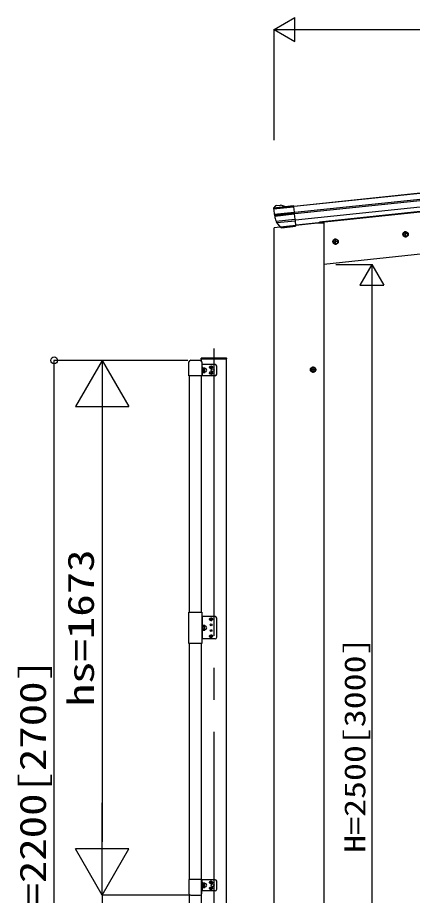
# Model space of a CAD drawing. Units: millimetres, scale not verified. Extents: x -11088 to 11088, y -17904 to 17951.
# Drawn here: x 4717 to 5952, y -6701 to -3954 of the extents above; entities that cross this region are included whole.
import ezdxf
from ezdxf.enums import TextEntityAlignment as Align

# ---------------------------------------------------------------- set-up
doc = ezdxf.new("R2010")
doc.units = ezdxf.units.MM
doc.header["$LTSCALE"] = 100
doc.linetypes.add('CHAIN2', pattern=[12, 9, -1, 1, -1])
doc.linetypes.add('DASHED3', pattern=[4, 3, -1])
for name, color, linetype in [('0-2_YKK_A1', 4, 'Continuous'), ('0-3_YKK_13', 4, 'Continuous'), ('0-4_YKK_12', 2, 'CHAIN2'), ('0-5_YKK_D', 6, 'Continuous')]:
    doc.layers.add(name, color=color, linetype=linetype)
doc.styles.add('ＭＳ ゴシック', font='')
doc.styles.get('ＭＳ ゴシック').set_extended_font_data('MS Gothic')

msp = doc.modelspace()

# ---------------------------------------------------------------- linework, layer by layer
at = {"layer": '0-2_YKK_A1'}
for p, q in [((5582.2, -4544.1), (7576.3, -4334.5)), ((5582.3, -4544.5), (7576.3, -4334.9)), ((5584.2, -4563), (7578.2, -4353.4)), ((5584.7, -4567.2), (7578.7, -4357.6)), ((5586.8, -4587), (7580.8, -4377.4)), ((7582.5, -4394.2), (5588.5, -4603.7)), ((7589.3, -4391.4), (5661.4, -4594.1)), ((7603.2, -4523.7), (5675.3, -4726.3)), ((5655.8, -4597.3), (5520.3, -4611.5)), ((5520.3, -8276.3), (5520.3, -4611.5)), ((5675.8, -4597.3), (5655.8, -4597.3)), ((5661.4, -4594.1), (5661.8, -4597.3)), ((5675.8, -8276.3), (5675.8, -4597.3)), ((5930.1, -4624.7), (5924, -4629.1)), ((5924, -4629.1), (5924.8, -4636.5)), ((5924.8, -4636.5), (5931.6, -4639.6)), ((5936.9, -4627.7), (5930.1, -4624.7)), ((5711.3, -4647.7), (5705.2, -4652.1)), ((5705.2, -4652.1), (5706, -4659.5)), ((5706, -4659.5), (5712.8, -4662.6)), ((5718.1, -4650.7), (5711.3, -4647.7)), ((5292.3, -5028.2), (5292.3, -5021.6)), ((5370.3, -8276.6), (5370.3, -5021.6)), ((5641.8, -5048.3), (5635.3, -5052.1)), ((5635.3, -5052.1), (5635.3, -5059.6)), ((5648.3, -5052.1), (5641.8, -5048.3)), ((5254.3, -5075.1), (5254.3, -5814.1)), ((5292.3, -5814.1), (5292.3, -5075.1)), ((5292.3, -5814.1), (5292.3, -5075.1)), ((5635.3, -5059.6), (5641.8, -5063.3)), ((5254.3, -5912.1), (5254.3, -6651.1)), ((5292.3, -8276.6), (5292.3, -5912.1)), ((5292.3, -6651.1), (5292.3, -5912.1))]:
    msp.add_line(p, q, dxfattribs=at)
at = {"layer": '0-2_YKK_A1', "linetype": 'CHAIN2'}
for p, q in [((5940.8, -4631.1), (5920.9, -4633.2)), ((5931.9, -4642.1), (5929.8, -4622.2)), ((5722, -4654.1), (5702.1, -4656.2)), ((5713.1, -4665.1), (5711, -4645.2)), ((5641.8, -5065.8), (5641.8, -5045.8)), ((5651.8, -5055.8), (5631.8, -5055.8))]:
    msp.add_line(p, q, dxfattribs=at)
at = {"layer": '0-2_YKK_A1', "linetype": 'DASHED3'}
msp.add_line((5292.3, -5021.6), (5370.3, -5021.6), dxfattribs=at)
at = {"layer": '0-2_YKK_A1'}
for points in [[(5931.6, -4639.6), (5937.7, -4635.2), (5936.9, -4627.7)], [(5712.8, -4662.6), (5718.9, -4658.2), (5718.1, -4650.7)], [(5641.8, -5063.3), (5648.3, -5059.6), (5648.3, -5052.1)]]:
    msp.add_lwpolyline(points, dxfattribs=at)
for centre, radius in [((5930.8, -4632.1), 8.5), ((5930.8, -4632.1), 7.7), ((5930.8, -4632.1), 6.5), ((5712, -4655.1), 8.5), ((5712, -4655.1), 7.7), ((5712, -4655.1), 6.5), ((5641.8, -5055.8), 8.5), ((5641.8, -5055.8), 7.7), ((5641.8, -5055.8), 6.5)]:
    msp.add_circle(centre, radius, dxfattribs=at)
at = {"layer": '0-3_YKK_13'}
for p, q in [((5517.8, -4552.9), (5580.5, -4546.3)), ((5517.8, -4552.9), (5517.8, -4552.4)), ((5518.1, -4549.3), (5580.1, -4542.8)), ((5518.2, -4549.2), (5553.6, -4545.5)), ((5522.6, -4543.8), (5518.3, -4549.1)), ((5526, -4541.9), (5539.4, -4540.5)), ((5553.5, -4545.1), (5580, -4542.3)), ((5580.1, -4542.8), (5580, -4542.3)), ((5580.4, -4545.8), (5580.5, -4546.3)), ((5580.5, -4546.3), (5582.2, -4562.8)), ((5520.2, -4569.3), (5582.2, -4562.8)), ((5520.7, -4571.7), (5582.4, -4565.2)), ((5521.4, -4575), (5582.8, -4568.5)), ((5525.7, -4591.3), (5584.5, -4585.2)), ((5525.7, -4591.3), (5584.5, -4585.2)), ((5582.2, -4562.8), (5582.4, -4565.2)), ((5582.4, -4565.2), (5582.8, -4568.5)), ((5582.8, -4568.5), (5584.5, -4585.2)), ((5584.5, -4585.2), (5585, -4589.6)), ((5584.5, -4585.2), (5584.5, -4585.2)), ((5525.7, -4591.3), (5525.7, -4591.3)), ((5527.8, -4595.6), (5527, -4594.7)), ((5527.8, -4595.6), (5585, -4589.6)), ((5540.5, -4610.3), (5527.8, -4595.6)), ((5540.5, -4610.3), (5586.7, -4605.4)), ((5540.7, -4610.5), (5540.5, -4610.3)), ((5543.3, -4611.5), (5586.8, -4606.9)), ((5585, -4589.6), (5586.7, -4605.4)), ((5586.7, -4605.4), (5586.8, -4606.9)), ((5258.8, -5025.9), (5287.8, -5025.9)), ((5292.9, -5019.1), (5293.4, -5019.1)), ((5293.3, -5021.6), (5369.3, -5021.6)), ((5293.4, -5019.1), (5369.2, -5019.1)), ((5369.2, -5019.1), (5369.7, -5019.1)), ((5370.8, -5021.6), (5369.3, -5021.6)), ((5370.7, -5020), (5370.8, -5021.6)), ((5253.3, -5075.1), (5253.3, -5031.4)), ((5293.3, -5031.4), (5293.3, -5075.1)), ((5294.8, -5057.1), (5294.8, -5039.6)), ((5296.4, -5049.2), (5294.8, -5049.2)), ((5296.4, -5064.6), (5296.4, -5049.2)), ((5296.4, -5050.4), (5297, -5049.4)), ((5297, -5049.4), (5302.4, -5049.4)), ((5297, -5053.1), (5302.4, -5053.1)), ((5302.9, -5050.4), (5302.4, -5049.4)), ((5302.9, -5063.4), (5302.9, -5050.4)), ((5320.2, -5047.7), (5321.2, -5047.7)), ((5320.2, -5048.5), (5321.2, -5048.5)), ((5321.2, -5047.7), (5321.7, -5047.4)), ((5321.2, -5048.5), (5321.7, -5048.7)), ((5321.9, -5047), (5321.7, -5047.4)), ((5321.9, -5049.2), (5321.7, -5048.7)), ((5321.9, -5046), (5321.9, -5047)), ((5321.9, -5050.2), (5321.9, -5049.2)), ((5322.7, -5046), (5322.8, -5047)), ((5322.7, -5050.2), (5322.8, -5049.2)), ((5322.8, -5047), (5323, -5047.4)), ((5322.8, -5049.2), (5323, -5048.7)), ((5323.5, -5047.7), (5323, -5047.4)), ((5323.5, -5048.5), (5323, -5048.7)), ((5324.5, -5047.7), (5323.5, -5047.7)), ((5324.5, -5048.5), (5323.5, -5048.5)), ((5340.3, -5069.6), (5340.3, -5044.6)), ((5293.3, -5075.1), (5253.3, -5075.1)), ((5294.8, -5057.1), (5294.8, -5074.6)), ((5294.8, -5057.1), (5301.8, -5057.1)), ((5296.4, -5064.6), (5294.8, -5064.6)), ((5296.4, -5063.4), (5297, -5064.4)), ((5297, -5060.6), (5302.4, -5060.6)), ((5297, -5064.4), (5302.4, -5064.4)), ((5302.9, -5063.4), (5302.4, -5064.4)), ((5320.2, -5065.7), (5321.2, -5065.7)), ((5320.2, -5066.5), (5321.2, -5066.5)), ((5321.2, -5065.7), (5321.7, -5065.4)), ((5321.2, -5066.5), (5321.7, -5066.7)), ((5321.9, -5065), (5321.7, -5065.4)), ((5321.9, -5067.2), (5321.7, -5066.7)), ((5321.9, -5064), (5321.9, -5065)), ((5321.9, -5068.2), (5321.9, -5067.2)), ((5322.7, -5064), (5322.8, -5065)), ((5322.7, -5068.2), (5322.8, -5067.2)), ((5322.8, -5065), (5323, -5065.4)), ((5322.8, -5067.2), (5323, -5066.7)), ((5323.5, -5065.7), (5323, -5065.4)), ((5323.5, -5066.5), (5323, -5066.7)), ((5324.5, -5065.7), (5323.5, -5065.7)), ((5324.5, -5066.5), (5323.5, -5066.5)), ((5317.3, -5828.1), (5293.3, -5828.1)), ((5335.3, -5828.1), (5293.3, -5828.1)), ((5294.8, -5828.1), (5294.8, -5898.1)), ((5294.8, -5832.2), (5294.8, -5849.7)), ((5328.1, -5836.6), (5316.6, -5836.6)), ((5320, -5836), (5321, -5836)), ((5320, -5837.2), (5321, -5837.2)), ((5321, -5836), (5321.6, -5835.9)), ((5321, -5837.2), (5321.6, -5837.3)), ((5321.7, -5835.3), (5321.6, -5835.9)), ((5321.7, -5837.9), (5321.6, -5837.3)), ((5321.7, -5834.2), (5321.7, -5835.3)), ((5321.7, -5839), (5321.7, -5837.9)), ((5322.3, -5830.9), (5322.3, -5842.3)), ((5322.9, -5834.2), (5323, -5835.3)), ((5322.9, -5839), (5323, -5837.9)), ((5323, -5835.3), (5323.1, -5835.9)), ((5323, -5837.9), (5323.1, -5837.3)), ((5323.7, -5836), (5323.1, -5835.9)), ((5323.7, -5837.2), (5323.1, -5837.3)), ((5324.7, -5836), (5323.7, -5836)), ((5324.7, -5837.2), (5323.7, -5837.2)), ((5340.3, -5893.1), (5340.3, -5833.1)), ((5296.4, -5855.4), (5294.8, -5855.4)), ((5296.4, -5870.8), (5294.8, -5870.8)), ((5294.8, -5894.2), (5294.8, -5876.7)), ((5296.4, -5870.8), (5296.4, -5855.4)), ((5296.4, -5856.6), (5297, -5855.6)), ((5296.4, -5869.6), (5296.4, -5856.6)), ((5296.4, -5869.6), (5297, -5870.6)), ((5297, -5855.6), (5302.4, -5855.6)), ((5297, -5859.3), (5302.4, -5859.3)), ((5297, -5866.8), (5302.4, -5866.8)), ((5297, -5870.6), (5302.4, -5870.6)), ((5302.9, -5856.6), (5302.4, -5855.6)), ((5302.9, -5869.6), (5302.4, -5870.6)), ((5302.9, -5869.6), (5302.9, -5856.6)), ((5317.3, -5898.1), (5293.3, -5898.1)), ((5335.3, -5898.1), (5293.3, -5898.1)), ((5328.1, -5889.6), (5316.6, -5889.6)), ((5320, -5889), (5321, -5889)), ((5320, -5890.2), (5321, -5890.2)), ((5321, -5889), (5321.6, -5888.9)), ((5321, -5890.2), (5321.6, -5890.3)), ((5321.7, -5888.3), (5321.6, -5888.9)), ((5321.7, -5890.9), (5321.6, -5890.3)), ((5321.7, -5887.2), (5321.7, -5888.3)), ((5321.7, -5892), (5321.7, -5890.9)), ((5322.3, -5883.9), (5322.3, -5895.3)), ((5322.9, -5887.2), (5323, -5888.3)), ((5322.9, -5892), (5323, -5890.9)), ((5323, -5888.3), (5323.1, -5888.9)), ((5323, -5890.9), (5323.1, -5890.3)), ((5323.7, -5889), (5323.1, -5888.9)), ((5323.7, -5890.2), (5323.1, -5890.3)), ((5324.7, -5889), (5323.7, -5889)), ((5324.7, -5890.2), (5323.7, -5890.2)), ((5253.3, -6651.1), (5253.3, -6694.8)), ((5293.3, -6651.1), (5253.3, -6651.1)), ((5293.3, -6694.8), (5293.3, -6651.1)), ((5294.8, -6669.1), (5294.8, -6651.6)), ((5296.4, -6661.2), (5294.8, -6661.2)), ((5294.8, -6669.1), (5294.8, -6686.6)), ((5294.8, -6669.1), (5301.8, -6669.1)), ((5296.4, -6676.6), (5296.4, -6661.2)), ((5296.4, -6662.4), (5297, -6661.4)), ((5297, -6661.4), (5302.4, -6661.4)), ((5297, -6665.1), (5302.4, -6665.1)), ((5297, -6672.6), (5302.4, -6672.6)), ((5302.9, -6662.4), (5302.4, -6661.4)), ((5302.9, -6675.4), (5302.9, -6662.4)), ((5320.2, -6659.7), (5321.2, -6659.7)), ((5320.2, -6660.5), (5321.2, -6660.5)), ((5321.2, -6659.7), (5321.7, -6659.4)), ((5321.2, -6660.5), (5321.7, -6660.7)), ((5321.9, -6659), (5321.7, -6659.4)), ((5321.9, -6661.2), (5321.7, -6660.7)), ((5321.9, -6658), (5321.9, -6659)), ((5321.9, -6662.2), (5321.9, -6661.2)), ((5322.7, -6658), (5322.8, -6659)), ((5322.7, -6662.2), (5322.8, -6661.2)), ((5322.8, -6659), (5323, -6659.4)), ((5322.8, -6661.2), (5323, -6660.7)), ((5323.5, -6659.7), (5323, -6659.4)), ((5323.5, -6660.5), (5323, -6660.7)), ((5324.5, -6659.7), (5323.5, -6659.7)), ((5324.5, -6660.5), (5323.5, -6660.5)), ((5340.3, -6681.6), (5340.3, -6656.6)), ((5258.8, -6700.3), (5287.8, -6700.3)), ((5296.4, -6676.6), (5294.8, -6676.6)), ((5296.4, -6675.4), (5297, -6676.4)), ((5297, -6676.4), (5302.4, -6676.4)), ((5302.9, -6675.4), (5302.4, -6676.4)), ((5320.2, -6677.7), (5321.2, -6677.7)), ((5320.2, -6678.5), (5321.2, -6678.5)), ((5321.2, -6677.7), (5321.7, -6677.4)), ((5321.2, -6678.5), (5321.7, -6678.7)), ((5321.9, -6677), (5321.7, -6677.4)), ((5321.9, -6679.2), (5321.7, -6678.7)), ((5321.9, -6676), (5321.9, -6677)), ((5321.9, -6680.2), (5321.9, -6679.2)), ((5322.7, -6676), (5322.8, -6677)), ((5322.7, -6680.2), (5322.8, -6679.2)), ((5322.8, -6677), (5323, -6677.4)), ((5322.8, -6679.2), (5323, -6678.7)), ((5323.5, -6677.7), (5323, -6677.4)), ((5323.5, -6678.5), (5323, -6678.7)), ((5324.5, -6677.7), (5323.5, -6677.7)), ((5324.5, -6678.5), (5323.5, -6678.5))]:
    msp.add_line(p, q, dxfattribs=at)
for points in [[(5517.6, -4551.3), (5517.8, -4552.4), (5580.4, -4545.8), (5580.1, -4542.8)], [(5553.6, -4545.5), (5553.5, -4545.1), (5540.7, -4540.7)], [(5293.3, -5021.6), (5291.8, -5021.6), (5291.9, -5020)], [(5335.3, -5039.6), (5318.8, -5039.6), (5293.3, -5039.6)], [(5335.3, -5074.6), (5318.3, -5074.6), (5293.3, -5074.6)], [(5335.3, -6651.6), (5318.3, -6651.6), (5293.3, -6651.6)], [(5335.3, -6686.6), (5318.3, -6686.6), (5293.3, -6686.6)]]:
    msp.add_lwpolyline(points, dxfattribs=at)
msp.add_lwpolyline([(5293.3, -5814.1), (5293.3, -5912.1), (5253.3, -5912.1), (5253.3, -5814.1)], close=True, dxfattribs=at)
for centre, radius in [((5322.3, -5048.1), 4.7), ((5327.3, -5057.1), 4.5), ((5322.3, -5066.1), 4.7), ((5322.3, -5836.6), 4.74), ((5322.3, -5854.1), 2.75), ((5322.3, -5872.1), 2.75), ((5322.3, -5889.6), 4.74), ((5322.3, -6660.1), 4.7), ((5322.3, -6678.1), 4.7), ((5327.3, -6669.1), 4.5)]:
    msp.add_circle(centre, radius, dxfattribs=at)
for centre, radius, start, end in [((5520.6, -4551), 3, 147.0901, 185.9911), ((5718.7, -4531.7), 202, 186, 190.7259), ((5520.6, -4551), 3, 141, 144.9917), ((5520.6, -4551), 3, 144.9917, 147.0813), ((5526.5, -4546.9), 5, 96, 141), ((5539.7, -4543.5), 3, 71, 96), ((5718.7, -4531.7), 202, 190.7259, 191.3953), ((5718.7, -4531.7), 202, 191.3953, 192.354), ((5718.7, -4531.7), 202, 192.354, 197.1578), ((5718.7, -4531.7), 202, 197.16, 197.8608), ((5529.3, -4592.8), 3, 197.8608, 221), ((5543, -4608.5), 3, 221, 276), ((5258.8, -5031.4), 5.5, 90, 180), ((5287.8, -5031.4), 5.5, 0, 90), ((5292.9, -5020.1), 1, 90, 176.5), ((5369.7, -5020.1), 1, 3.5, 90), ((5299.8, -5051.3), 3.32, 145.6157, 214.3843), ((5308.9, -5056.9), 12.4, 162.412, 197.588), ((5299.6, -5051.3), 3.32, 325.6157, 34.3843), ((5290.5, -5056.9), 12.4, 342.4121, 17.5879), ((5303.4, -5050.4), 0.5, 180, 265.5883), ((5302.9, -5056.9), 6, 274.4117, 85.5883), ((5322.3, -5048.1), 2.15, 169.288, 190.712), ((5322.3, -5048.1), 2.15, 79.288, 100.712), ((5322.3, -5048.1), 2.15, 259.288, 280.712), ((5322.3, -5048.1), 2.15, 349.288, 10.712), ((5335.3, -5044.6), 5, 0, 90), ((5299.8, -5062.5), 3.32, 145.6157, 214.3843), ((5299.6, -5062.5), 3.32, 325.6157, 34.3843), ((5303.4, -5063.4), 0.5, 94.4117, 180), ((5322.3, -5066.1), 2.15, 169.288, 190.712), ((5322.3, -5066.1), 2.15, 79.288, 100.712), ((5322.3, -5066.1), 2.15, 259.288, 280.712), ((5322.3, -5066.1), 2.15, 349.288, 10.712), ((5335.3, -5069.6), 5, 270, 0), ((5322.3, -5836.6), 2.45, 165.9892, 194.0108), ((5322.3, -5836.6), 2.45, 75.9892, 104.0108), ((5322.3, -5836.6), 2.45, 255.9892, 284.0108), ((5322.3, -5836.6), 2.45, 345.9892, 14.0108), ((5335.3, -5833.1), 5, 0, 90), ((5299.8, -5857.5), 3.32, 145.6157, 214.3843), ((5308.9, -5863.1), 12.4, 162.412, 197.588), ((5299.8, -5868.7), 3.32, 145.6157, 214.3843), ((5299.6, -5857.5), 3.32, 325.6157, 34.3843), ((5290.5, -5863.1), 12.4, 342.4121, 17.5879), ((5299.6, -5868.7), 3.32, 325.6157, 34.3843), ((5303.4, -5856.6), 0.5, 180, 265.5883), ((5303.4, -5869.6), 0.5, 94.4117, 180), ((5302.9, -5863.1), 6, 274.4117, 85.5883), ((5322.3, -5889.6), 2.45, 165.9892, 194.0108), ((5322.3, -5889.6), 2.45, 75.9892, 104.0108), ((5322.3, -5889.6), 2.45, 255.9892, 284.0108), ((5322.3, -5889.6), 2.45, 345.9892, 14.0108), ((5335.3, -5893.1), 5, 270, 0), ((5299.8, -6663.3), 3.32, 145.6157, 214.3843), ((5308.9, -6668.9), 12.4, 162.412, 197.588), ((5299.8, -6674.5), 3.32, 145.6157, 214.3843), ((5299.6, -6663.3), 3.32, 325.6157, 34.3843), ((5290.5, -6668.9), 12.4, 342.4121, 17.5879), ((5299.6, -6674.5), 3.32, 325.6157, 34.3843), ((5303.4, -6662.4), 0.5, 180, 265.5883), ((5303.4, -6675.4), 0.5, 94.4117, 180), ((5302.9, -6668.9), 6, 274.4117, 85.5883), ((5322.3, -6660.1), 2.15, 169.288, 190.712), ((5322.3, -6660.1), 2.15, 79.288, 100.712), ((5322.3, -6660.1), 2.15, 259.288, 280.712), ((5322.3, -6660.1), 2.15, 349.288, 10.712), ((5335.3, -6656.6), 5, 0, 90), ((5258.8, -6694.8), 5.5, 180, 270), ((5287.8, -6694.8), 5.5, 270, 0), ((5322.3, -6678.1), 2.15, 169.288, 190.712), ((5322.3, -6678.1), 2.15, 79.288, 100.712), ((5322.3, -6678.1), 2.15, 259.288, 280.712), ((5322.3, -6678.1), 2.15, 349.288, 10.712), ((5335.3, -6681.6), 5, 270, 0)]:
    msp.add_arc(centre, radius, start, end, dxfattribs=at)
at = {"layer": '0-4_YKK_12'}
msp.add_line((5331.3, -4989), (5331.3, -8458.5), dxfattribs=at)
at = {"layer": '0-5_YKK_D'}
for p, q in [((5519.8, -3991.4), (5584.8, -3953.9)), ((5584.8, -4028.9), (5584.8, -3953.9)), ((5519.8, -4337.9), (5519.8, -3990.4)), ((5519.8, -3991.4), (5584.8, -4028.9)), ((5519.8, -3991.4), (5649.7, -3991.4)), ((5594.8, -3991.4), (7563.2, -3991.4)), ((5713, -4726.3), (5826.8, -4726.3)), ((5825.8, -4726.3), (5788.3, -4791.3)), ((5825.8, -4726.3), (5863.3, -4791.3)), ((5825.8, -4726.3), (5825.8, -4856.2)), ((5788.3, -4791.3), (5863.3, -4791.3)), ((5825.8, -4801.3), (5825.8, -7651.3)), ((5250.1, -5026.6), (4830.3, -5026.6)), ((4831.3, -7726.6), (4831.3, -5026.6)), ((4981.3, -5026.6), (4898, -5170.9)), ((5209.4, -5026.6), (4980.3, -5026.6)), ((4981.3, -5026.6), (5064.7, -5170.9)), ((4981.3, -5026.6), (4981.3, -5315.3)), ((4898, -5170.9), (5064.7, -5170.9)), ((4981.3, -5193.3), (4981.3, -6532.9)), ((4981.3, -6699.6), (4981.3, -6410.9)), ((4981.3, -6699.6), (4898, -6555.3)), ((5064.7, -6555.3), (4898, -6555.3)), ((4981.3, -6699.6), (5064.7, -6555.3)), ((5258.3, -6699.6), (4980.3, -6699.6)), ((5258.3, -6699.6), (4980.3, -6699.6)), ((4981.3, -6699.6), (4981.3, -7726.6)), ((5254.3, -6700.2), (5254.3, -6871.6))]:
    msp.add_line(p, q, dxfattribs=at)
msp.add_circle((4831.3, -5026.6), 10.6, dxfattribs=at)

# ---------------------------------------------------------------- texts
at = {"layer": '0-5_YKK_D', "style": 'ＭＳ ゴシック', "width": 1.25}
for s, height, p in [('hs=1673', 82.48, (4980.5, -6109.1)), ('H=2500[3000]', 65.98, (5825, -6567.1)), ('h=2200[2700]', 82.48, (4830.5, -6802.6))]:
    msp.add_text(s, height=height, rotation=90, dxfattribs=at).set_placement(p, align=Align.BOTTOM_LEFT)

doc.saveas('drawing.dxf')
